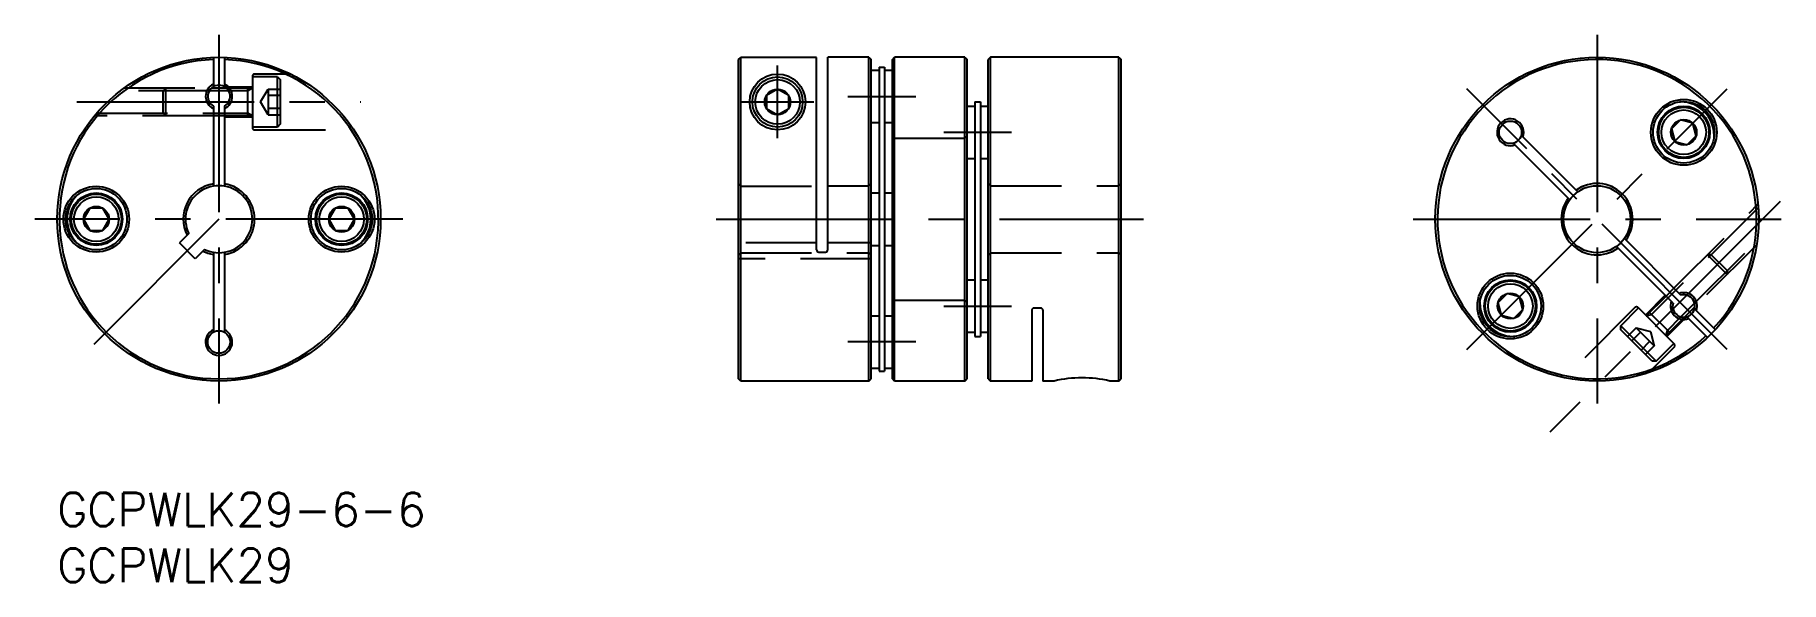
# Model space of a CAD drawing. Extents: x -2 to 155, y -8 to 41.
import ezdxf

# ---------------------------------------------------------------- set-up
doc = ezdxf.new("R2010")
doc.units = 0
doc.header["$LTSCALE"] = 0.5
doc.linetypes.add('CENTER', pattern=[50.8, 31.75, -6.35, 6.35, -6.35])
doc.linetypes.add('DASHED', pattern=[19.05, 12.7, -6.35])
for name, color, linetype in [('MSM_CENTER', 1, 'CENTER'), ('MSM_CONTINUOUS', 7, 'CONTINUOUS'), ('MSM_DASHED', 4, 'DASHED'), ('MSM_NARROW', 5, 'CONTINUOUS'), ('MSM_PART_NUMBER', 7, 'CONTINUOUS')]:
    doc.layers.add(name, color=color, linetype=linetype)
doc.styles.get("Standard").update_dxf_attribs({"font": 'txt.shx', "height": 2, "bigfont": 'bigfont.shx'})

# ---------------------------------------------------------------- blocks, each defined once
blk = doc.blocks.new('*U25')
at = {"layer": 'MSM_PART_NUMBER'}
blk.add_text('GCPWLK29-6-6', height=3, dxfattribs=at).set_placement((0, -3))
blk = doc.blocks.new('*U26')
at = {"layer": 'MSM_PART_NUMBER'}
blk.add_text('GCPWLK29', height=3, dxfattribs=at).set_placement((0, -8))

msp = doc.modelspace()

# ---------------------------------------------------------------- linework, layer by layer
at = {"layer": 'MSM_CENTER'}
for p, q in [((14.5, 41), (14.5, 8)), ((138.07, 41), (138.07, 8)), ((64.59, 31.75), (64.59, 38.25)), ((126.41, 12.83), (149.74, 36.17)), ((149.74, 12.83), (126.41, 36.17)), ((1.77, 35), (27.23, 35)), ((61.34, 35), (67.84, 35)), ((70.89, 35.5), (76.98, 35.5)), ((79.49, 32.28), (85.58, 32.28)), ((154.5, 26.08), (133.83, 5.41)), ((31, 24.5), (-2, 24.5)), ((14.5, 24.5), (2.83, 12.83)), ((59.09, 24.5), (97.39, 24.5)), ((121.57, 24.5), (154.57, 24.5)), ((79.49, 16.72), (85.58, 16.72)), ((76.98, 13.5), (70.89, 13.5))]:
    msp.add_line(p, q, dxfattribs=at)
at = {"layer": 'MSM_CONTINUOUS'}
for p, q in [((14, 38.99), (14, 36.37)), ((15, 38.99), (15, 36.37)), ((61.09, 38.79), (61.29, 38.99)), ((61.09, 10.2), (61.09, 38.79)), ((61.29, 10), (61.29, 38.99)), ((68.09, 38.99), (61.29, 38.99)), ((68.09, 21.76), (68.09, 38.99)), ((72.79, 39), (69.09, 39)), ((69.09, 21.76), (69.09, 39)), ((72.79, 10), (72.79, 39)), ((72.79, 39), (72.99, 38.8)), ((72.99, 10.2), (72.99, 38.8)), ((72.99, 37.85), (73.69, 37.85)), ((73.69, 38.11), (74.19, 38.11)), ((73.69, 38.11), (73.69, 10.89)), ((74.19, 38.11), (74.19, 10.89)), ((74.19, 37.85), (74.89, 37.85)), ((74.89, 38.8), (75.09, 39)), ((74.89, 10.2), (74.89, 38.8)), ((81.39, 39), (75.09, 39)), ((75.09, 10), (75.09, 39)), ((81.39, 10), (81.39, 39)), ((81.39, 39), (81.59, 38.8)), ((81.59, 10.2), (81.59, 38.8)), ((83.69, 39), (83.49, 38.8)), ((83.49, 10.2), (83.49, 38.8)), ((95.19, 39), (83.69, 39)), ((83.69, 10), (83.69, 39)), ((95.19, 10), (95.19, 39)), ((95.19, 39), (95.39, 38.8)), ((95.39, 10.2), (95.39, 38.8)), ((13.84, 36.25), (15.16, 36.25)), ((64.59, 36.15), (63.59, 35.58)), ((65.59, 35.58), (64.59, 36.15)), ((14, 34.63), (14, 27.46)), ((15, 34.63), (15, 27.46)), ((63.59, 35.58), (63.59, 34.42)), ((65.59, 34.42), (65.59, 35.58)), ((81.59, 34.63), (82.29, 34.63)), ((82.29, 35), (82.79, 35)), ((82.29, 35), (82.29, 14)), ((82.79, 35), (82.79, 14)), ((82.79, 34.63), (83.49, 34.63)), ((145.57, 35), (145.46, 35)), ((15, 33.75), (14, 33.75)), ((63.59, 34.42), (64.59, 33.85)), ((64.59, 33.85), (65.59, 34.42)), ((72.99, 33.15), (73.69, 33.15)), ((74.19, 33.15), (74.89, 33.15)), ((145.55, 33.39), (144.74, 32.58)), ((146.67, 33.09), (145.55, 33.39)), ((146.97, 31.98), (146.67, 33.09)), ((136.34, 26.95), (131.26, 32.02)), ((144.74, 32.58), (145.04, 31.46)), ((145.04, 31.46), (146.15, 31.16)), ((146.15, 31.16), (146.97, 31.98)), ((148.57, 31.89), (148.57, 32)), ((81.59, 29.93), (82.29, 29.93)), ((82.79, 29.93), (83.49, 29.93)), ((135.63, 26.24), (130.56, 31.31)), ((1.85, 26.7), (1.77, 26.62)), ((27.23, 26.62), (27.15, 26.7)), ((72.99, 26.85), (73.69, 26.85)), ((74.19, 26.85), (74.89, 26.85)), ((2.92, 25.5), (2.35, 24.5)), ((4.08, 25.5), (2.92, 25.5)), ((4.65, 24.5), (4.08, 25.5)), ((24.92, 25.5), (24.35, 24.5)), ((26.08, 25.5), (24.92, 25.5)), ((26.65, 24.5), (26.08, 25.5)), ((2.35, 24.5), (2.92, 23.5)), ((2.92, 23.5), (4.08, 23.5)), ((4.08, 23.5), (4.65, 24.5)), ((24.35, 24.5), (24.92, 23.5)), ((24.92, 23.5), (26.08, 23.5)), ((26.08, 23.5), (26.65, 24.5)), ((1.77, 22.38), (1.85, 22.3)), ((11.79, 23.21), (10.96, 22.38)), ((12.38, 20.96), (10.96, 22.38)), ((27.15, 22.3), (27.23, 22.38)), ((72.99, 22.15), (73.69, 22.15)), ((74.19, 22.15), (74.89, 22.15)), ((144.89, 16.98), (139.81, 22.05)), ((145.59, 17.69), (140.52, 22.76)), ((13.21, 21.79), (12.38, 20.96)), ((14, 21.54), (14, 14.37)), ((15, 21.54), (15, 14.37)), ((68.29, 21.56), (68.89, 21.56)), ((81.59, 19.07), (82.29, 19.07)), ((82.79, 19.07), (83.49, 19.07)), ((130, 17.84), (129.18, 17.02)), ((131.11, 17.54), (130, 17.84)), ((131.41, 16.42), (131.11, 17.54)), ((144.26, 17.61), (144.97, 18.31)), ((72.99, 15.85), (73.69, 15.85)), ((74.19, 15.85), (74.89, 15.85)), ((87.39, 16.34), (87.39, 10)), ((88.19, 16.54), (87.59, 16.54)), ((88.39, 16.34), (88.39, 10)), ((127.57, 17.11), (127.57, 17)), ((129.18, 17.02), (129.48, 15.91)), ((129.48, 15.91), (130.6, 15.61)), ((130.6, 15.61), (131.41, 16.42)), ((146.85, 16.66), (145.92, 15.72)), ((147.97, 13.9), (146.11, 15.76)), ((148.67, 14.61), (146.82, 16.46)), ((81.59, 14.37), (82.29, 14.37)), ((82.79, 14.37), (83.49, 14.37)), ((82.29, 14), (82.79, 14)), ((130.57, 14), (130.69, 14)), ((72.99, 11.15), (73.69, 11.15)), ((74.19, 11.15), (74.89, 11.15)), ((61.29, 10), (61.09, 10.2)), ((72.79, 10), (61.29, 10)), ((72.79, 10), (72.99, 10.2)), ((73.69, 10.89), (74.19, 10.89)), ((75.09, 10), (74.89, 10.2)), ((81.39, 10), (75.09, 10)), ((81.39, 10), (81.59, 10.2)), ((83.49, 10.2), (83.69, 10)), ((87.39, 10), (83.69, 10)), ((89.39, 10), (88.39, 10)), ((95.19, 10), (94.39, 10)), ((95.19, 10), (95.39, 10.2))]:
    msp.add_line(p, q, dxfattribs=at)
for centre, radius in [((14.5, 24.5), 14.5), ((138.07, 24.5), 14.5), ((64.59, 35), 2.5), ((64.59, 35), 2.25), ((64.59, 35), 2), ((64.59, 35), 1.15), ((145.85, 32.28), 2.95), ((145.85, 32.28), 2.75), ((145.85, 32.28), 2.35), ((145.85, 32.28), 2.25), ((130.3, 32.28), 1.01), ((145.85, 32.28), 2), ((145.85, 32.28), 1.15), ((3.5, 24.5), 2.95), ((3.5, 24.5), 2.75), ((3.5, 24.5), 2.35), ((3.5, 24.5), 2.25), ((25.5, 24.5), 2.95), ((25.5, 24.5), 2.75), ((25.5, 24.5), 2.35), ((25.5, 24.5), 2.25), ((138.07, 24.5), 3), ((3.5, 24.5), 2), ((3.5, 24.5), 1.15), ((25.5, 24.5), 2), ((25.5, 24.5), 1.15), ((130.3, 16.72), 2.95), ((130.3, 16.72), 2.75), ((130.3, 16.72), 2.35), ((130.3, 16.72), 2.25), ((130.3, 16.72), 2), ((130.3, 16.72), 1.15), ((14.5, 13.5), 1.01)]:
    msp.add_circle(centre, radius, dxfattribs=at)
for centre, radius, start, end in [((14.5, 24.5), 14.3, 92.0038, 87.9962), ((138.07, 24.5), 14.3, 317.0038, 312.9962), ((14.5, 35.5), 1.2, 114.6243, 245.3757), ((14.5, 35.5), 1, 300, 240), ((14.5, 35.5), 1.2, 294.6243, 65.3757), ((145.57, 32), 3, 0, 90), ((130.3, 32.28), 1.2, 339.6243, 290.3757), ((3.89, 24.5), 3, 135, 225), ((14.5, 24.5), 3.2, 98.9893, 206.79), ((14.5, 24.5), 3, 244.4712, 205.5288), ((14.5, 24.5), 3.2, 278.9893, 81.0107), ((25.11, 24.5), 3, 315, 45), ((138.07, 24.5), 3.2, 323.9893, 126.0107), ((138.07, 24.5), 3.2, 143.9893, 306.0107), ((14.5, 24.5), 3.2, 243.21, 261.0107), ((68.29, 21.76), 0.2, 180, 270), ((68.89, 21.76), 0.2, 270, 0), ((145.85, 16.72), 1, 165, 105), ((145.85, 16.72), 1.2, 339.6243, 110.3757), ((87.59, 16.34), 0.2, 90, 180), ((88.19, 16.34), 0.2, 0, 90), ((130.57, 17), 3, 180, 270), ((145.85, 16.72), 1.2, 159.6243, 290.3757), ((14.5, 13.5), 1.2, 114.6243, 65.3757), ((91.89, -0.57), 10.86, 76.6887, 103.3113)]:
    msp.add_arc(centre, radius, start, end, dxfattribs=at)
at = {"layer": 'MSM_DASHED'}
for p, q in [((6, 36.25), (13.84, 36.25)), ((9.5, 36.01), (9.74, 36.25)), ((9.74, 33.75), (9.74, 36.25)), ((15.03, 36.35), (17.5, 36.35)), ((15.16, 36.25), (17.5, 36.25)), ((17.5, 36.25), (17.08, 36.01)), ((17.08, 33.75), (17.08, 36.25)), ((17.5, 37.3), (17.5, 32.7)), ((19.75, 37.25), (17.5, 37.25)), ((20.92, 37.5), (17.7, 37.5)), ((18.23, 35), (18.9, 36.15)), ((18.9, 36.15), (18.9, 33.85)), ((18.9, 36.15), (20, 36.15)), ((19.75, 37.25), (20, 37)), ((19.75, 32.75), (19.75, 37.25)), ((20, 37), (20, 33)), ((13.64, 36.01), (5.68, 36.01)), ((9.5, 33.99), (9.5, 36.01)), ((17.08, 36.01), (15.36, 36.01)), ((18.9, 33.85), (18.23, 35)), ((20, 35.58), (18.9, 35.58)), ((14, 33.75), (3.33, 33.75)), ((3.54, 33.99), (14, 33.99)), ((9.5, 33.99), (9.74, 33.75)), ((15, 33.99), (17.08, 33.99)), ((17.5, 33.75), (15, 33.75)), ((17.5, 33.65), (15, 33.65)), ((17.5, 33.75), (17.08, 33.99)), ((20, 34.42), (18.9, 34.42)), ((18.9, 33.85), (20, 33.85)), ((20, 33), (19.75, 32.75)), ((19.75, 32.75), (17.5, 32.75)), ((17.7, 32.5), (26.59, 32.5)), ((75.09, 31.75), (74.89, 31.95)), ((75.09, 31.75), (81.39, 31.75)), ((81.39, 31.75), (81.59, 31.95)), ((61.29, 27.46), (61.09, 27.66)), ((61.29, 27.46), (68.09, 27.46)), ((69.09, 27.5), (72.79, 27.5)), ((72.79, 27.5), (72.99, 27.7)), ((83.69, 27.5), (83.49, 27.7)), ((83.69, 27.5), (95.19, 27.5)), ((95.19, 27.5), (95.39, 27.7)), ((144.97, 18.31), (152.51, 25.86)), ((152.54, 25.54), (145.14, 18.14)), ((68.09, 22.38), (61.09, 22.38)), ((72.99, 22.38), (69.09, 22.38)), ((146.82, 16.97), (152.45, 22.6)), ((152.39, 22.2), (146.85, 16.66)), ((61.29, 21.5), (61.09, 21.3)), ((72.99, 20.96), (61.09, 20.96)), ((61.29, 21.5), (72.79, 21.5)), ((72.79, 21.5), (72.99, 21.3)), ((83.69, 21.5), (83.49, 21.3)), ((83.69, 21.5), (95.19, 21.5)), ((95.19, 21.5), (95.39, 21.3)), ((148.32, 21.32), (147.98, 21.32)), ((147.98, 21.32), (149.75, 19.55)), ((148.32, 21.32), (149.75, 19.9)), ((149.75, 19.9), (149.75, 19.55)), ((75.09, 17.25), (74.89, 17.05)), ((75.09, 17.25), (81.39, 17.25)), ((81.39, 17.25), (81.59, 17.05)), ((142.42, 15.91), (144.19, 17.68)), ((142.49, 15.84), (144.26, 17.61)), ((144.43, 17.43), (142.96, 15.96)), ((141.47, 16.58), (135.18, 10.29)), ((140.2, 14.95), (141.79, 16.55)), ((141.75, 16.58), (145, 13.33)), ((142.49, 15.84), (142.96, 15.96)), ((142.79, 16.14), (144.56, 14.37)), ((145.92, 15.72), (144.26, 14.07)), ((144.39, 14.54), (145.6, 15.75)), ((140.2, 14.6), (140.2, 14.95)), ((140.2, 14.95), (143.38, 11.77)), ((143.02, 11.77), (140.2, 14.6)), ((141.57, 14.78), (140.79, 14)), ((141.2, 13.59), (141.98, 14.37)), ((143.2, 13.15), (141.57, 14.78)), ((141.57, 14.78), (142.86, 14.44)), ((142.86, 14.44), (143.2, 13.15)), ((144.26, 14.07), (144.39, 14.54)), ((145.99, 15.65), (144.33, 14)), ((142.02, 12.78), (142.8, 13.56)), ((143.2, 13.15), (142.43, 12.37)), ((142.73, 10.77), (145, 13.04)), ((143.38, 11.77), (144.97, 13.36)), ((143.38, 11.77), (143.02, 11.77))]:
    msp.add_line(p, q, dxfattribs=at)
for centre, start, end in [((17.7, 37.3), 90, 180), ((17.7, 32.7), 180, 270), ((141.61, 16.44), 45, 135), ((144.86, 13.19), 315, 45)]:
    msp.add_arc(centre, 0.2, start, end, dxfattribs=at)
at = {"layer": 'MSM_NARROW'}
for p, q in [((15.36, 36.01), (13.64, 36.01)), ((14, 33.99), (15, 33.99)), ((145.14, 18.14), (144.43, 17.43)), ((145.6, 15.75), (146.82, 16.97))]:
    msp.add_line(p, q, dxfattribs=at)

# ---------------------------------------------------------------- block references
at = {"layer": 'MSM_CONTINUOUS'}
for name in ['*U25', '*U26']:
    msp.add_blockref(name, (0, 0), dxfattribs=at)

doc.saveas('drawing.dxf')
